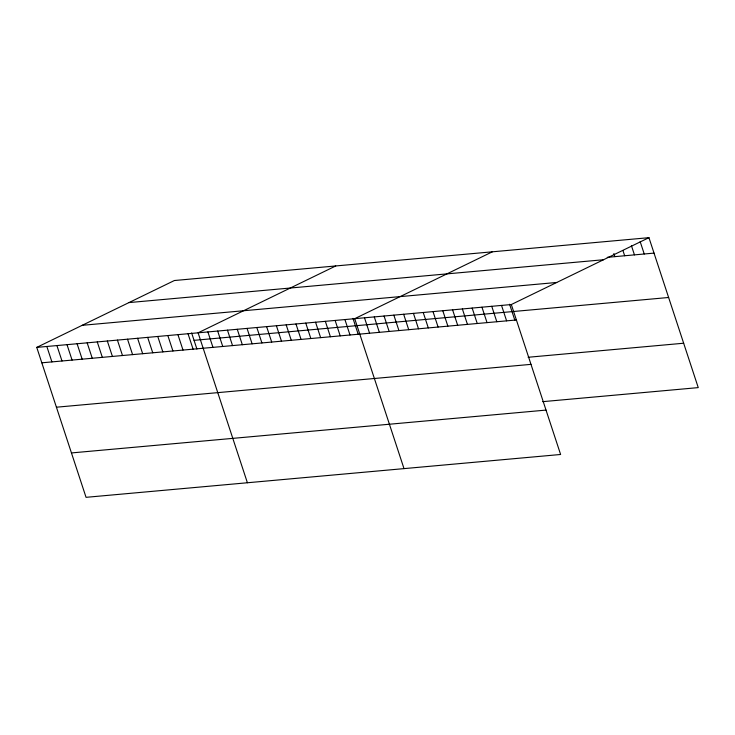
<?xml version="1.0" encoding="UTF-8"?>
<svg xmlns="http://www.w3.org/2000/svg" width="735" height="735" viewBox="0 0 735 735"><rect width="100%" height="100%" fill="white"/><g stroke="black" fill="none" stroke-linecap="round" stroke-linejoin="round"><path stroke-width="1.1" d="M36.75 347.389L511.321 304.538L560.612 454.478L86.05 497.329L36.75 347.389L174.388 280.522L648.95 237.671L698.25 387.611L542.733 401.659M335.739 265.96L198.101 332.817L247.401 482.757M492.349 251.811L354.711 318.678L404.011 468.618M511.321 304.538L648.95 237.671M607.266 257.333L654.031 253.106M128.965 302.59L603.536 259.74M82.173 325.32L556.735 282.47M194.049 340.342L668.62 297.491M41.822 362.814L516.393 319.973M528.134 357.265L683.66 343.227M56.42 407.208L530.982 364.358M71.451 452.935L546.022 410.093M640.176 241.65L644.237 253.988M631.411 245.619L634.452 254.87M622.968 250.617L624.658 255.762M613.863 253.557L614.873 256.644M509.585 304.235L514.877 320.341M501.527 305.42L506.608 320.855M491.743 306.302L496.814 321.737M481.958 307.193L487.029 322.619M472.164 308.075L477.245 323.501M462.379 308.957L467.451 324.392M452.595 309.839L457.666 325.274M442.801 310.721L447.872 326.156M433.016 311.612L438.088 327.038M423.222 312.494L428.303 327.92M413.438 313.376L418.509 328.811M403.653 314.258L408.724 329.693M393.859 315.14L398.94 330.575M384.074 316.022L389.146 331.457M374.29 316.914L379.361 332.339M364.496 317.796L369.576 333.221M352.975 318.374L358.267 334.489M344.926 319.56L349.998 334.995M335.132 320.442L340.204 335.877M325.348 321.333L330.419 336.759M315.563 322.215L320.635 337.641M305.769 323.097L310.841 338.532M295.985 323.979L301.056 339.414M286.191 324.861L291.271 340.296M276.406 325.752L281.477 341.178M266.621 326.634L271.693 342.06M256.827 327.516L261.908 342.951M247.043 328.398L252.114 343.833M237.258 329.28L242.329 344.715M227.464 330.171L232.545 345.597M217.679 331.053L222.751 346.479M207.895 331.935L212.966 347.37M191.624 332.946L196.916 349.051M188.022 333.727L193.094 349.162M177.934 334.636L183.006 350.071M167.846 335.546L172.927 350.981M157.768 336.465L162.839 351.89M147.68 337.374L152.751 352.8M137.592 338.284L142.673 353.71M127.513 339.193L132.585 354.619M117.425 340.103L122.497 355.538M107.338 341.012L112.418 356.447M97.259 341.922L102.33 357.357M87.171 342.832L92.243 358.267M77.092 343.741L82.164 359.176M67.004 344.651L72.076 360.086M56.917 345.569L61.997 360.995M46.838 346.479L51.909 361.905"/></g></svg>
